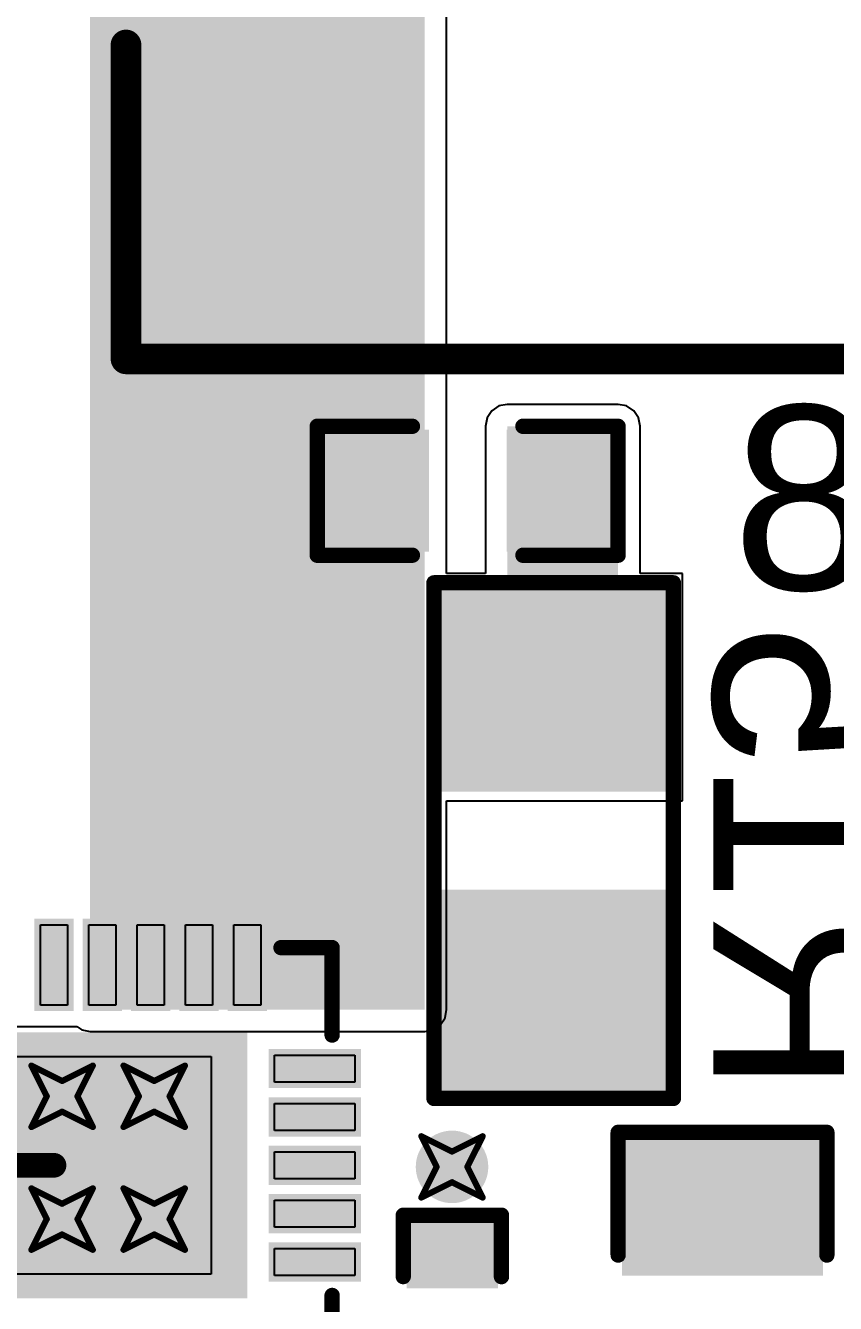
# Model space of a CAD drawing. Header units: inches. Extents: x -11 to 1110, y -7 to 455.
# Drawn here: x 614.25 to 620.95, y 13.81 to 24.38 of the extents above; entities that cross this region are included whole.
import ezdxf

# ---------------------------------------------------------------- set-up
doc = ezdxf.new("R2010")
doc.units = ezdxf.units.IN
for name, color, linetype in [('Bottom Layer', 5, 'Continuous'), ('Bottom Overlay', 54, 'Continuous'), ('Bottom Paste', 16, 'Continuous'), ('Bottom Solder', 6, 'Continuous'), ('Drill Drawing', 1, 'Continuous'), ('Top Layer', 1, 'Continuous'), ('Via Holes', 16, 'Continuous')]:
    doc.layers.add(name, color=color, linetype=linetype)
doc.styles.add('Arial', font='', dxfattribs={"height": 0.2})
doc.styles.get('Arial').set_extended_font_data('Arial')

msp = doc.modelspace()

# ---------------------------------------------------------------- hatches: boundary and pattern name
at = {"layer": 'Bottom Layer'}
for points in [[(614.785, 16.237), (617.553, 16.237), (617.553, 30.436), (614.785, 30.436)], [(618.236, 18.237), (619.153, 18.237), (619.153, 21.063), (618.236, 21.063)], [(617.528, 20.974), (617.528, 20.085), (616.766, 20.085), (616.766, 20.974)], [(619.052, 20.974), (619.052, 20.085), (618.29, 20.085), (618.29, 20.974)], [(617.731, 18.142), (617.731, 19.666), (619.509, 19.666), (619.509, 18.142)], [(617.731, 15.602), (617.731, 17.126), (619.509, 17.126), (619.509, 15.602)], [(614.374, 16.939), (614.598, 16.939), (614.598, 16.274), (614.374, 16.274)], [(614.774, 16.939), (614.998, 16.939), (614.998, 16.274), (614.774, 16.274)], [(615.174, 16.939), (615.398, 16.939), (615.398, 16.274), (615.174, 16.274)], [(615.574, 16.939), (615.798, 16.939), (615.798, 16.274), (615.574, 16.274)], [(615.974, 16.939), (616.198, 16.939), (616.198, 16.274), (615.974, 16.274)], [(612.936, 15.998), (616.036, 15.998), (616.036, 13.898), (612.936, 13.898)], [(616.311, 15.861), (616.976, 15.861), (616.976, 15.637), (616.311, 15.637)], [(616.311, 15.46), (616.976, 15.46), (616.976, 15.236), (616.311, 15.236)], [(616.311, 15.06), (616.976, 15.06), (616.976, 14.836), (616.311, 14.836)], [(620.779, 15.12), (620.779, 14.104), (619.255, 14.104), (619.255, 15.12)], [(616.311, 14.66), (616.976, 14.66), (616.976, 14.436), (616.311, 14.436)], [(617.464, 14.446), (618.099, 14.446), (618.099, 13.989), (617.464, 13.989)], [(616.311, 14.26), (616.976, 14.26), (616.976, 14.036), (616.311, 14.036)]]:
    msp.add_hatch(color=5, dxfattribs=at).paths.add_polyline_path(points)
h = msp.add_hatch(color=5, dxfattribs=at)
edge = h.paths.add_edge_path()
edge.add_arc((614.553, 15.519), 0.3, 0, 360)
h = msp.add_hatch(color=5, dxfattribs=at)
edge = h.paths.add_edge_path()
edge.add_arc((615.315, 15.519), 0.3, 0, 360)
h = msp.add_hatch(color=5, dxfattribs=at)
edge = h.paths.add_edge_path()
edge.add_arc((617.779, 14.935), 0.3, 0, 360)
h = msp.add_hatch(color=5, dxfattribs=at)
edge = h.paths.add_edge_path()
edge.add_arc((614.553, 14.503), 0.3, 0, 360)
h = msp.add_hatch(color=5, dxfattribs=at)
edge = h.paths.add_edge_path()
edge.add_arc((615.315, 14.503), 0.3, 0, 360)
at = {"layer": 'Bottom Paste'}
for points in [[(617.528, 20.974), (617.528, 20.085), (616.766, 20.085), (616.766, 20.974)], [(619.052, 20.974), (619.052, 20.085), (618.29, 20.085), (618.29, 20.974)], [(617.731, 18.142), (617.731, 19.666), (619.509, 19.666), (619.509, 18.142)], [(617.731, 15.602), (617.731, 17.126), (619.509, 17.126), (619.509, 15.602)], [(620.779, 15.12), (620.779, 14.104), (619.255, 14.104), (619.255, 15.12)], [(617.464, 14.446), (618.099, 14.446), (618.099, 13.989), (617.464, 13.989)]]:
    msp.add_hatch(color=16, dxfattribs=at).paths.add_polyline_path(points)
at = {"layer": 'Bottom Solder'}
for points in [[(617.588, 21.034), (617.588, 20.025), (616.706, 20.025), (616.706, 21.034)], [(619.112, 21.034), (619.112, 20.025), (618.23, 20.025), (618.23, 21.034)], [(617.629, 18.041), (617.629, 19.768), (619.611, 19.768), (619.611, 18.041)], [(617.629, 15.501), (617.629, 17.228), (619.611, 17.228), (619.611, 15.501)], [(614.324, 16.989), (614.648, 16.989), (614.648, 16.224), (614.324, 16.224)], [(614.724, 16.989), (615.048, 16.989), (615.048, 16.224), (614.724, 16.224)], [(615.124, 16.989), (615.448, 16.989), (615.448, 16.224), (615.124, 16.224)], [(615.524, 16.989), (615.848, 16.989), (615.848, 16.224), (615.524, 16.224)], [(615.924, 16.989), (616.248, 16.989), (616.248, 16.224), (615.924, 16.224)], [(612.886, 16.048), (616.086, 16.048), (616.086, 13.848), (612.886, 13.848)], [(616.261, 15.911), (617.026, 15.911), (617.026, 15.587), (616.261, 15.587)], [(616.261, 15.51), (617.026, 15.51), (617.026, 15.186), (616.261, 15.186)], [(620.849, 15.19), (620.849, 14.034), (619.185, 14.034), (619.185, 15.19)], [(616.261, 15.11), (617.026, 15.11), (617.026, 14.786), (616.261, 14.786)], [(616.261, 14.71), (617.026, 14.71), (617.026, 14.386), (616.261, 14.386)], [(617.404, 14.506), (618.159, 14.506), (618.159, 13.929), (617.404, 13.929)], [(616.261, 14.31), (617.026, 14.31), (617.026, 13.986), (616.261, 13.986)]]:
    msp.add_hatch(color=6, dxfattribs=at).paths.add_polyline_path(points)
at = {"layer": 'Top Layer'}
h = msp.add_hatch(color=1, dxfattribs=at)
edge = h.paths.add_edge_path()
edge.add_arc((614.553, 15.519), 0.3, 0, 360)
h = msp.add_hatch(color=1, dxfattribs=at)
edge = h.paths.add_edge_path()
edge.add_arc((615.315, 15.519), 0.3, 0, 360)
h = msp.add_hatch(color=1, dxfattribs=at)
edge = h.paths.add_edge_path()
edge.add_arc((617.779, 14.935), 0.3, 0, 360)
h = msp.add_hatch(color=1, dxfattribs=at)
edge = h.paths.add_edge_path()
edge.add_arc((614.553, 14.503), 0.3, 0, 360)
h = msp.add_hatch(color=1, dxfattribs=at)
edge = h.paths.add_edge_path()
edge.add_arc((615.315, 14.503), 0.3, 0, 360)
at = {"layer": 'Via Holes'}
h = msp.add_hatch(color=7, dxfattribs=at)
edge = h.paths.add_edge_path()
edge.add_arc((614.553, 15.519), 0.15, 0, 360)
h = msp.add_hatch(color=7, dxfattribs=at)
edge = h.paths.add_edge_path()
edge.add_arc((615.315, 15.519), 0.15, 0, 360)
h = msp.add_hatch(color=7, dxfattribs=at)
edge = h.paths.add_edge_path()
edge.add_arc((617.779, 14.935), 0.15, 0, 360)
h = msp.add_hatch(color=7, dxfattribs=at)
edge = h.paths.add_edge_path()
edge.add_arc((614.553, 14.503), 0.15, 0, 360)
h = msp.add_hatch(color=7, dxfattribs=at)
edge = h.paths.add_edge_path()
edge.add_arc((615.315, 14.503), 0.15, 0, 360)

# ---------------------------------------------------------------- linework, layer by layer
at = {"layer": 'Bottom Layer'}
for p, q in [((617.734, 19.844), (617.734, 25.243)), ((618.108, 21.191), (618.069, 21.133)), ((618.167, 21.231), (618.108, 21.191)), ((618.236, 21.244), (618.167, 21.231)), ((619.153, 21.244), (618.236, 21.244)), ((619.223, 21.231), (619.153, 21.244)), ((619.282, 21.191), (619.223, 21.231)), ((619.321, 21.133), (619.282, 21.191)), ((618.069, 21.133), (618.055, 21.063)), ((618.055, 21.063), (618.055, 19.844)), ((619.335, 21.063), (619.321, 21.133)), ((619.335, 19.844), (619.335, 21.063)), ((618.055, 19.844), (617.734, 19.844)), ((619.687, 19.844), (619.335, 19.844)), ((619.687, 17.964), (619.687, 19.844)), ((617.734, 16.237), (617.734, 17.964)), ((617.734, 17.964), (619.687, 17.964)), ((617.721, 16.168), (617.734, 16.237)), ((612.596, 16.096), (614.676, 16.096)), ((614.676, 16.096), (614.715, 16.07)), ((617.623, 16.07), (617.681, 16.109)), ((617.681, 16.109), (617.721, 16.168)), ((614.715, 16.07), (614.785, 16.056)), ((614.785, 16.056), (617.553, 16.056)), ((617.553, 16.056), (617.623, 16.07))]:
    msp.add_line(p, q, dxfattribs=at)
msp.add_lwpolyline([(613.887, 14.948, 0.203, 0.203, 0), (614.486, 14.948, 0.203, 0.203, 0)], format="xyseb", dxfattribs=at)
msp.add_lwpolyline([(614.435, 14.948, 0.102, 0.102, 1), (614.537, 14.948, 0.102, 0.102, 1)], format="xyseb", close=True, dxfattribs=at)
at = {"layer": 'Bottom Overlay'}
for points in [[(615.081, 21.621, 0.254, 0.254, 0), (615.081, 24.218, 0.254, 0.254, 0)], [(615.081, 21.621, 0.254, 0.254, 0), (628.481, 21.621, 0.254, 0.254, 0)], [(616.664, 21.063, 0.127, 0.127, 0), (617.452, 21.063, 0.127, 0.127, 0)], [(616.664, 19.996, 0.127, 0.127, 0), (616.664, 21.063, 0.127, 0.127, 0)], [(618.366, 21.063, 0.127, 0.127, 0), (619.153, 21.063, 0.127, 0.127, 0)], [(619.153, 19.996, 0.127, 0.127, 0), (619.153, 21.063, 0.127, 0.127, 0)], [(616.664, 19.996, 0.127, 0.127, 0), (617.452, 19.996, 0.127, 0.127, 0)], [(618.366, 19.996, 0.127, 0.127, 0), (619.153, 19.996, 0.127, 0.127, 0)], [(617.629, 15.501, 0.127, 0.127, 0), (617.629, 19.768, 0.127, 0.127, 0)], [(617.629, 19.768, 0.127, 0.127, 0), (619.611, 19.768, 0.127, 0.127, 0)], [(619.611, 15.501, 0.127, 0.127, 0), (619.611, 19.768, 0.127, 0.127, 0)], [(616.363, 16.749, 0.127, 0.127, 0), (616.787, 16.749, 0.127, 0.127, 0)], [(616.787, 16.026, 0.127, 0.127, 0), (616.787, 16.749, 0.127, 0.127, 0)], [(617.629, 15.501, 0.127, 0.127, 0), (619.611, 15.501, 0.127, 0.127, 0)], [(619.153, 14.205, 0.127, 0.127, 0), (619.153, 15.221, 0.127, 0.127, 0)], [(619.153, 15.221, 0.127, 0.127, 0), (620.881, 15.221, 0.127, 0.127, 0)], [(620.881, 14.205, 0.127, 0.127, 0), (620.881, 15.221, 0.127, 0.127, 0)], [(617.375, 14.027, 0.127, 0.127, 0), (617.375, 14.535, 0.127, 0.127, 0)], [(617.375, 14.535, 0.127, 0.127, 0), (618.188, 14.535, 0.127, 0.127, 0)], [(618.188, 14.027, 0.127, 0.127, 0), (618.188, 14.535, 0.127, 0.127, 0)], [(616.787, 13.148, 0.127, 0.127, 0), (616.787, 13.871, 0.127, 0.127, 0)]]:
    msp.add_lwpolyline(points, format="xyseb", dxfattribs=at)
for points in [[(615.018, 24.218, 0.127, 0.127, 1), (615.145, 24.218, 0.127, 0.127, 1)], [(615.018, 21.621, 0.127, 0.127, 1), (615.145, 21.621, 0.127, 0.127, 1)], [(615.018, 21.621, 0.127, 0.127, 1), (615.145, 21.621, 0.127, 0.127, 1)], [(616.632, 21.063, 0.0635, 0.0635, 1), (616.696, 21.063, 0.0635, 0.0635, 1)], [(616.632, 21.063, 0.0635, 0.0635, 1), (616.696, 21.063, 0.0635, 0.0635, 1)], [(617.42, 21.063, 0.0635, 0.0635, 1), (617.483, 21.063, 0.0635, 0.0635, 1)], [(618.334, 21.063, 0.0635, 0.0635, 1), (618.398, 21.063, 0.0635, 0.0635, 1)], [(619.122, 21.063, 0.0635, 0.0635, 1), (619.185, 21.063, 0.0635, 0.0635, 1)], [(619.122, 21.063, 0.0635, 0.0635, 1), (619.185, 21.063, 0.0635, 0.0635, 1)], [(616.632, 19.996, 0.0635, 0.0635, 1), (616.696, 19.996, 0.0635, 0.0635, 1)], [(616.632, 19.996, 0.0635, 0.0635, 1), (616.696, 19.996, 0.0635, 0.0635, 1)], [(617.42, 19.996, 0.0635, 0.0635, 1), (617.483, 19.996, 0.0635, 0.0635, 1)], [(618.334, 19.996, 0.0635, 0.0635, 1), (618.398, 19.996, 0.0635, 0.0635, 1)], [(619.122, 19.996, 0.0635, 0.0635, 1), (619.185, 19.996, 0.0635, 0.0635, 1)], [(619.122, 19.996, 0.0635, 0.0635, 1), (619.185, 19.996, 0.0635, 0.0635, 1)], [(617.598, 19.768, 0.0635, 0.0635, 1), (617.661, 19.768, 0.0635, 0.0635, 1)], [(617.598, 19.768, 0.0635, 0.0635, 1), (617.661, 19.768, 0.0635, 0.0635, 1)], [(619.579, 19.768, 0.0635, 0.0635, 1), (619.642, 19.768, 0.0635, 0.0635, 1)], [(619.579, 19.768, 0.0635, 0.0635, 1), (619.642, 19.768, 0.0635, 0.0635, 1)], [(616.332, 16.749, 0.0635, 0.0635, 1), (616.395, 16.749, 0.0635, 0.0635, 1)], [(616.755, 16.749, 0.0635, 0.0635, 1), (616.819, 16.749, 0.0635, 0.0635, 1)], [(616.755, 16.749, 0.0635, 0.0635, 1), (616.819, 16.749, 0.0635, 0.0635, 1)], [(616.755, 16.026, 0.0635, 0.0635, 1), (616.819, 16.026, 0.0635, 0.0635, 1)], [(617.598, 15.501, 0.0635, 0.0635, 1), (617.661, 15.501, 0.0635, 0.0635, 1)], [(617.598, 15.501, 0.0635, 0.0635, 1), (617.661, 15.501, 0.0635, 0.0635, 1)], [(619.579, 15.501, 0.0635, 0.0635, 1), (619.642, 15.501, 0.0635, 0.0635, 1)], [(619.579, 15.501, 0.0635, 0.0635, 1), (619.642, 15.501, 0.0635, 0.0635, 1)], [(619.122, 15.221, 0.0635, 0.0635, 1), (619.185, 15.221, 0.0635, 0.0635, 1)], [(619.122, 15.221, 0.0635, 0.0635, 1), (619.185, 15.221, 0.0635, 0.0635, 1)], [(620.849, 15.221, 0.0635, 0.0635, 1), (620.912, 15.221, 0.0635, 0.0635, 1)], [(620.849, 15.221, 0.0635, 0.0635, 1), (620.912, 15.221, 0.0635, 0.0635, 1)], [(617.344, 14.535, 0.0635, 0.0635, 1), (617.407, 14.535, 0.0635, 0.0635, 1)], [(617.344, 14.535, 0.0635, 0.0635, 1), (617.407, 14.535, 0.0635, 0.0635, 1)], [(618.156, 14.535, 0.0635, 0.0635, 1), (618.22, 14.535, 0.0635, 0.0635, 1)], [(618.156, 14.535, 0.0635, 0.0635, 1), (618.22, 14.535, 0.0635, 0.0635, 1)], [(619.122, 14.205, 0.0635, 0.0635, 1), (619.185, 14.205, 0.0635, 0.0635, 1)], [(620.849, 14.205, 0.0635, 0.0635, 1), (620.912, 14.205, 0.0635, 0.0635, 1)], [(617.344, 14.027, 0.0635, 0.0635, 1), (617.407, 14.027, 0.0635, 0.0635, 1)], [(618.156, 14.027, 0.0635, 0.0635, 1), (618.22, 14.027, 0.0635, 0.0635, 1)], [(616.755, 13.871, 0.0635, 0.0635, 1), (616.819, 13.871, 0.0635, 0.0635, 1)]]:
    msp.add_lwpolyline(points, format="xyseb", close=True, dxfattribs=at)
at = {"layer": 'Bottom Paste'}
for p, q in [((614.374, 16.273), (614.374, 16.938)), ((614.374, 16.938), (614.598, 16.938)), ((614.598, 16.938), (614.598, 16.273)), ((614.774, 16.273), (614.774, 16.938)), ((614.774, 16.938), (614.998, 16.938)), ((614.998, 16.938), (614.998, 16.273)), ((615.174, 16.273), (615.174, 16.938)), ((615.174, 16.938), (615.398, 16.938)), ((615.398, 16.938), (615.398, 16.273)), ((615.574, 16.273), (615.574, 16.938)), ((615.574, 16.938), (615.798, 16.938)), ((615.798, 16.938), (615.798, 16.938)), ((615.798, 16.938), (615.798, 16.273)), ((615.974, 16.273), (615.974, 16.938)), ((615.974, 16.938), (616.198, 16.938)), ((616.198, 16.938), (616.198, 16.273)), ((614.374, 16.273), (614.374, 16.273)), ((614.598, 16.273), (614.374, 16.273)), ((614.774, 16.273), (614.774, 16.273)), ((614.998, 16.273), (614.774, 16.273)), ((615.174, 16.273), (615.174, 16.273)), ((615.398, 16.273), (615.174, 16.273)), ((615.798, 16.273), (615.574, 16.273)), ((615.974, 16.273), (615.974, 16.273)), ((616.198, 16.273), (615.974, 16.273)), ((613.186, 15.848), (615.786, 15.848)), ((615.786, 15.848), (615.786, 15.848)), ((615.786, 15.848), (615.786, 14.048)), ((616.311, 15.636), (616.311, 15.86)), ((616.311, 15.86), (616.976, 15.86)), ((616.976, 15.86), (616.976, 15.636)), ((616.311, 15.636), (616.311, 15.636)), ((616.976, 15.636), (616.311, 15.636)), ((616.311, 15.236), (616.311, 15.46)), ((616.311, 15.46), (616.976, 15.46)), ((616.976, 15.46), (616.976, 15.236)), ((616.311, 15.236), (616.311, 15.236)), ((616.976, 15.236), (616.311, 15.236)), ((616.311, 14.836), (616.311, 15.06)), ((616.311, 15.06), (616.976, 15.06)), ((616.976, 15.06), (616.976, 14.836)), ((616.311, 14.836), (616.311, 14.836)), ((616.976, 14.836), (616.311, 14.836)), ((616.311, 14.436), (616.311, 14.66)), ((616.311, 14.66), (616.976, 14.66)), ((616.976, 14.66), (616.976, 14.436)), ((616.311, 14.436), (616.311, 14.436)), ((616.976, 14.436), (616.311, 14.436)), ((616.311, 14.036), (616.311, 14.26)), ((616.311, 14.26), (616.976, 14.26)), ((616.976, 14.26), (616.976, 14.036)), ((615.786, 14.048), (613.186, 14.048)), ((616.311, 14.036), (616.311, 14.036)), ((616.976, 14.036), (616.311, 14.036))]:
    msp.add_line(p, q, dxfattribs=at)
at = {"layer": 'Drill Drawing'}
for points in [[(614.299, 15.773, 0.0508, 0.0508, 0), (614.553, 15.646, 0.0508, 0.0508, 0)], [(614.299, 15.773, 0.0508, 0.0508, 0), (614.426, 15.519, 0.0508, 0.0508, 0)], [(614.553, 15.646, 0.0508, 0.0508, 0), (614.807, 15.773, 0.0508, 0.0508, 0)], [(614.68, 15.519, 0.0508, 0.0508, 0), (614.807, 15.773, 0.0508, 0.0508, 0)], [(615.061, 15.773, 0.0508, 0.0508, 0), (615.315, 15.646, 0.0508, 0.0508, 0)], [(615.061, 15.773, 0.0508, 0.0508, 0), (615.188, 15.519, 0.0508, 0.0508, 0)], [(615.315, 15.646, 0.0508, 0.0508, 0), (615.569, 15.773, 0.0508, 0.0508, 0)], [(615.442, 15.519, 0.0508, 0.0508, 0), (615.569, 15.773, 0.0508, 0.0508, 0)], [(614.299, 15.265, 0.0508, 0.0508, 0), (614.426, 15.519, 0.0508, 0.0508, 0)], [(614.68, 15.519, 0.0508, 0.0508, 0), (614.807, 15.265, 0.0508, 0.0508, 0)], [(615.061, 15.265, 0.0508, 0.0508, 0), (615.188, 15.519, 0.0508, 0.0508, 0)], [(615.442, 15.519, 0.0508, 0.0508, 0), (615.569, 15.265, 0.0508, 0.0508, 0)], [(614.299, 15.265, 0.0508, 0.0508, 0), (614.553, 15.392, 0.0508, 0.0508, 0)], [(614.553, 15.392, 0.0508, 0.0508, 0), (614.807, 15.265, 0.0508, 0.0508, 0)], [(615.061, 15.265, 0.0508, 0.0508, 0), (615.315, 15.392, 0.0508, 0.0508, 0)], [(615.315, 15.392, 0.0508, 0.0508, 0), (615.569, 15.265, 0.0508, 0.0508, 0)], [(617.525, 15.189, 0.0508, 0.0508, 0), (617.779, 15.062, 0.0508, 0.0508, 0)], [(617.525, 15.189, 0.0508, 0.0508, 0), (617.652, 14.935, 0.0508, 0.0508, 0)], [(617.779, 15.062, 0.0508, 0.0508, 0), (618.033, 15.189, 0.0508, 0.0508, 0)], [(617.906, 14.935, 0.0508, 0.0508, 0), (618.033, 15.189, 0.0508, 0.0508, 0)], [(617.525, 14.681, 0.0508, 0.0508, 0), (617.652, 14.935, 0.0508, 0.0508, 0)], [(617.906, 14.935, 0.0508, 0.0508, 0), (618.033, 14.681, 0.0508, 0.0508, 0)], [(617.525, 14.681, 0.0508, 0.0508, 0), (617.779, 14.808, 0.0508, 0.0508, 0)], [(617.779, 14.808, 0.0508, 0.0508, 0), (618.033, 14.681, 0.0508, 0.0508, 0)], [(614.299, 14.757, 0.0508, 0.0508, 0), (614.553, 14.63, 0.0508, 0.0508, 0)], [(614.299, 14.757, 0.0508, 0.0508, 0), (614.426, 14.503, 0.0508, 0.0508, 0)], [(614.553, 14.63, 0.0508, 0.0508, 0), (614.807, 14.757, 0.0508, 0.0508, 0)], [(614.68, 14.503, 0.0508, 0.0508, 0), (614.807, 14.757, 0.0508, 0.0508, 0)], [(615.061, 14.757, 0.0508, 0.0508, 0), (615.315, 14.63, 0.0508, 0.0508, 0)], [(615.061, 14.757, 0.0508, 0.0508, 0), (615.188, 14.503, 0.0508, 0.0508, 0)], [(615.315, 14.63, 0.0508, 0.0508, 0), (615.569, 14.757, 0.0508, 0.0508, 0)], [(615.442, 14.503, 0.0508, 0.0508, 0), (615.569, 14.757, 0.0508, 0.0508, 0)], [(614.299, 14.249, 0.0508, 0.0508, 0), (614.426, 14.503, 0.0508, 0.0508, 0)], [(614.68, 14.503, 0.0508, 0.0508, 0), (614.807, 14.249, 0.0508, 0.0508, 0)], [(615.061, 14.249, 0.0508, 0.0508, 0), (615.188, 14.503, 0.0508, 0.0508, 0)], [(615.442, 14.503, 0.0508, 0.0508, 0), (615.569, 14.249, 0.0508, 0.0508, 0)], [(614.299, 14.249, 0.0508, 0.0508, 0), (614.553, 14.376, 0.0508, 0.0508, 0)], [(614.553, 14.376, 0.0508, 0.0508, 0), (614.807, 14.249, 0.0508, 0.0508, 0)], [(615.061, 14.249, 0.0508, 0.0508, 0), (615.315, 14.376, 0.0508, 0.0508, 0)], [(615.315, 14.376, 0.0508, 0.0508, 0), (615.569, 14.249, 0.0508, 0.0508, 0)]]:
    msp.add_lwpolyline(points, format="xyseb", dxfattribs=at)
for points in [[(614.286, 15.773, 0.0254, 0.0254, 1), (614.312, 15.773, 0.0254, 0.0254, 1)], [(614.286, 15.773, 0.0254, 0.0254, 1), (614.312, 15.773, 0.0254, 0.0254, 1)], [(614.794, 15.773, 0.0254, 0.0254, 1), (614.82, 15.773, 0.0254, 0.0254, 1)], [(614.794, 15.773, 0.0254, 0.0254, 1), (614.82, 15.773, 0.0254, 0.0254, 1)], [(615.048, 15.773, 0.0254, 0.0254, 1), (615.074, 15.773, 0.0254, 0.0254, 1)], [(615.048, 15.773, 0.0254, 0.0254, 1), (615.074, 15.773, 0.0254, 0.0254, 1)], [(615.556, 15.773, 0.0254, 0.0254, 1), (615.582, 15.773, 0.0254, 0.0254, 1)], [(615.556, 15.773, 0.0254, 0.0254, 1), (615.582, 15.773, 0.0254, 0.0254, 1)], [(614.54, 15.646, 0.0254, 0.0254, 1), (614.566, 15.646, 0.0254, 0.0254, 1)], [(614.54, 15.646, 0.0254, 0.0254, 1), (614.566, 15.646, 0.0254, 0.0254, 1)], [(615.302, 15.646, 0.0254, 0.0254, 1), (615.328, 15.646, 0.0254, 0.0254, 1)], [(615.302, 15.646, 0.0254, 0.0254, 1), (615.328, 15.646, 0.0254, 0.0254, 1)], [(614.413, 15.519, 0.0254, 0.0254, 1), (614.439, 15.519, 0.0254, 0.0254, 1)], [(614.413, 15.519, 0.0254, 0.0254, 1), (614.439, 15.519, 0.0254, 0.0254, 1)], [(614.667, 15.519, 0.0254, 0.0254, 1), (614.693, 15.519, 0.0254, 0.0254, 1)], [(614.667, 15.519, 0.0254, 0.0254, 1), (614.693, 15.519, 0.0254, 0.0254, 1)], [(615.175, 15.519, 0.0254, 0.0254, 1), (615.201, 15.519, 0.0254, 0.0254, 1)], [(615.175, 15.519, 0.0254, 0.0254, 1), (615.201, 15.519, 0.0254, 0.0254, 1)], [(615.429, 15.519, 0.0254, 0.0254, 1), (615.455, 15.519, 0.0254, 0.0254, 1)], [(615.429, 15.519, 0.0254, 0.0254, 1), (615.455, 15.519, 0.0254, 0.0254, 1)], [(614.54, 15.392, 0.0254, 0.0254, 1), (614.566, 15.392, 0.0254, 0.0254, 1)], [(614.54, 15.392, 0.0254, 0.0254, 1), (614.566, 15.392, 0.0254, 0.0254, 1)], [(615.302, 15.392, 0.0254, 0.0254, 1), (615.328, 15.392, 0.0254, 0.0254, 1)], [(615.302, 15.392, 0.0254, 0.0254, 1), (615.328, 15.392, 0.0254, 0.0254, 1)], [(614.286, 15.265, 0.0254, 0.0254, 1), (614.312, 15.265, 0.0254, 0.0254, 1)], [(614.286, 15.265, 0.0254, 0.0254, 1), (614.312, 15.265, 0.0254, 0.0254, 1)], [(614.794, 15.265, 0.0254, 0.0254, 1), (614.82, 15.265, 0.0254, 0.0254, 1)], [(614.794, 15.265, 0.0254, 0.0254, 1), (614.82, 15.265, 0.0254, 0.0254, 1)], [(615.048, 15.265, 0.0254, 0.0254, 1), (615.074, 15.265, 0.0254, 0.0254, 1)], [(615.048, 15.265, 0.0254, 0.0254, 1), (615.074, 15.265, 0.0254, 0.0254, 1)], [(615.556, 15.265, 0.0254, 0.0254, 1), (615.582, 15.265, 0.0254, 0.0254, 1)], [(615.556, 15.265, 0.0254, 0.0254, 1), (615.582, 15.265, 0.0254, 0.0254, 1)], [(617.512, 15.189, 0.0254, 0.0254, 1), (617.537, 15.189, 0.0254, 0.0254, 1)], [(617.512, 15.189, 0.0254, 0.0254, 1), (617.537, 15.189, 0.0254, 0.0254, 1)], [(618.02, 15.189, 0.0254, 0.0254, 1), (618.045, 15.189, 0.0254, 0.0254, 1)], [(618.02, 15.189, 0.0254, 0.0254, 1), (618.045, 15.189, 0.0254, 0.0254, 1)], [(617.766, 15.062, 0.0254, 0.0254, 1), (617.792, 15.062, 0.0254, 0.0254, 1)], [(617.766, 15.062, 0.0254, 0.0254, 1), (617.792, 15.062, 0.0254, 0.0254, 1)], [(617.639, 14.935, 0.0254, 0.0254, 1), (617.664, 14.935, 0.0254, 0.0254, 1)], [(617.639, 14.935, 0.0254, 0.0254, 1), (617.664, 14.935, 0.0254, 0.0254, 1)], [(617.893, 14.935, 0.0254, 0.0254, 1), (617.918, 14.935, 0.0254, 0.0254, 1)], [(617.893, 14.935, 0.0254, 0.0254, 1), (617.918, 14.935, 0.0254, 0.0254, 1)], [(617.766, 14.808, 0.0254, 0.0254, 1), (617.792, 14.808, 0.0254, 0.0254, 1)], [(617.766, 14.808, 0.0254, 0.0254, 1), (617.792, 14.808, 0.0254, 0.0254, 1)], [(614.286, 14.757, 0.0254, 0.0254, 1), (614.312, 14.757, 0.0254, 0.0254, 1)], [(614.286, 14.757, 0.0254, 0.0254, 1), (614.312, 14.757, 0.0254, 0.0254, 1)], [(614.794, 14.757, 0.0254, 0.0254, 1), (614.82, 14.757, 0.0254, 0.0254, 1)], [(614.794, 14.757, 0.0254, 0.0254, 1), (614.82, 14.757, 0.0254, 0.0254, 1)], [(615.048, 14.757, 0.0254, 0.0254, 1), (615.074, 14.757, 0.0254, 0.0254, 1)], [(615.048, 14.757, 0.0254, 0.0254, 1), (615.074, 14.757, 0.0254, 0.0254, 1)], [(615.556, 14.757, 0.0254, 0.0254, 1), (615.582, 14.757, 0.0254, 0.0254, 1)], [(615.556, 14.757, 0.0254, 0.0254, 1), (615.582, 14.757, 0.0254, 0.0254, 1)], [(617.512, 14.681, 0.0254, 0.0254, 1), (617.537, 14.681, 0.0254, 0.0254, 1)], [(617.512, 14.681, 0.0254, 0.0254, 1), (617.537, 14.681, 0.0254, 0.0254, 1)], [(618.02, 14.681, 0.0254, 0.0254, 1), (618.045, 14.681, 0.0254, 0.0254, 1)], [(618.02, 14.681, 0.0254, 0.0254, 1), (618.045, 14.681, 0.0254, 0.0254, 1)], [(614.54, 14.63, 0.0254, 0.0254, 1), (614.566, 14.63, 0.0254, 0.0254, 1)], [(614.54, 14.63, 0.0254, 0.0254, 1), (614.566, 14.63, 0.0254, 0.0254, 1)], [(615.302, 14.63, 0.0254, 0.0254, 1), (615.328, 14.63, 0.0254, 0.0254, 1)], [(615.302, 14.63, 0.0254, 0.0254, 1), (615.328, 14.63, 0.0254, 0.0254, 1)], [(614.413, 14.503, 0.0254, 0.0254, 1), (614.439, 14.503, 0.0254, 0.0254, 1)], [(614.413, 14.503, 0.0254, 0.0254, 1), (614.439, 14.503, 0.0254, 0.0254, 1)], [(614.667, 14.503, 0.0254, 0.0254, 1), (614.693, 14.503, 0.0254, 0.0254, 1)], [(614.667, 14.503, 0.0254, 0.0254, 1), (614.693, 14.503, 0.0254, 0.0254, 1)], [(615.175, 14.503, 0.0254, 0.0254, 1), (615.201, 14.503, 0.0254, 0.0254, 1)], [(615.175, 14.503, 0.0254, 0.0254, 1), (615.201, 14.503, 0.0254, 0.0254, 1)], [(615.429, 14.503, 0.0254, 0.0254, 1), (615.455, 14.503, 0.0254, 0.0254, 1)], [(615.429, 14.503, 0.0254, 0.0254, 1), (615.455, 14.503, 0.0254, 0.0254, 1)], [(614.54, 14.376, 0.0254, 0.0254, 1), (614.566, 14.376, 0.0254, 0.0254, 1)], [(614.54, 14.376, 0.0254, 0.0254, 1), (614.566, 14.376, 0.0254, 0.0254, 1)], [(615.302, 14.376, 0.0254, 0.0254, 1), (615.328, 14.376, 0.0254, 0.0254, 1)], [(615.302, 14.376, 0.0254, 0.0254, 1), (615.328, 14.376, 0.0254, 0.0254, 1)], [(614.286, 14.249, 0.0254, 0.0254, 1), (614.312, 14.249, 0.0254, 0.0254, 1)], [(614.286, 14.249, 0.0254, 0.0254, 1), (614.312, 14.249, 0.0254, 0.0254, 1)], [(614.794, 14.249, 0.0254, 0.0254, 1), (614.82, 14.249, 0.0254, 0.0254, 1)], [(614.794, 14.249, 0.0254, 0.0254, 1), (614.82, 14.249, 0.0254, 0.0254, 1)], [(615.048, 14.249, 0.0254, 0.0254, 1), (615.074, 14.249, 0.0254, 0.0254, 1)], [(615.048, 14.249, 0.0254, 0.0254, 1), (615.074, 14.249, 0.0254, 0.0254, 1)], [(615.556, 14.249, 0.0254, 0.0254, 1), (615.582, 14.249, 0.0254, 0.0254, 1)], [(615.556, 14.249, 0.0254, 0.0254, 1), (615.582, 14.249, 0.0254, 0.0254, 1)]]:
    msp.add_lwpolyline(points, format="xyseb", close=True, dxfattribs=at)

# ---------------------------------------------------------------- texts
at = {"layer": 'Bottom Overlay', "style": 'Arial', "text_generation_flag": 2}
msp.add_text('C28', height=1.524, dxfattribs=at).set_placement((624.001, 19.711))
msp.add_text('R15', height=1.524, rotation=270, dxfattribs=at).set_placement((619.941, 15.527))

doc.saveas('drawing.dxf')
